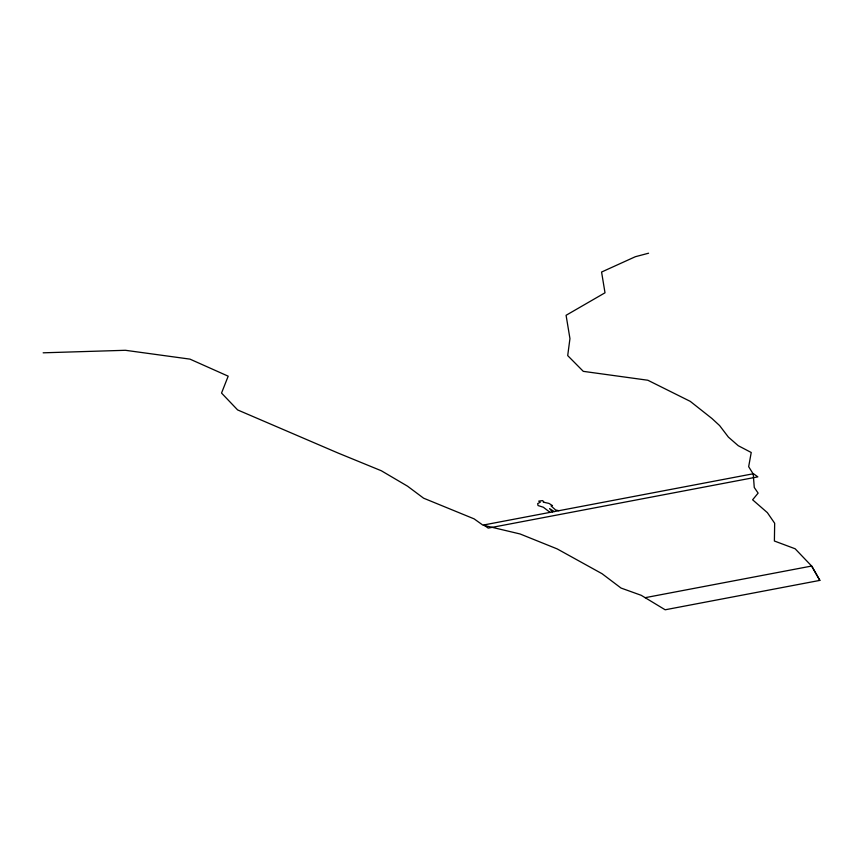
<?xml version="1.0" encoding="UTF-8"?>
<svg xmlns="http://www.w3.org/2000/svg" width="863" height="863" viewBox="0 0 863 863"><rect width="100%" height="100%" fill="white"/><g stroke="black" fill="none" stroke-linecap="round" stroke-linejoin="round"><path stroke-width="1.29" d="M648.577 253.215L635.33 256.721L601.576 272.039L605.006 292.794L566.085 315.297L569.947 338.62L567.703 355.599L583.28 371.349L647.843 380.238L690.271 401.371L711.943 418.501L719.623 425.588L728.383 437.099L738.253 445.707L751.231 452.492L748.663 466.678L753.237 474.014L754.262 487.466L758.124 493.118L752.612 499.796L767.369 512.644L774.672 523.258L774.391 541.015L795.136 548.771L811.9 566.322L819.85 580.389L665.168 609.785L641.241 595.319L621.026 588.048L602.061 573.722L557.164 548.9L520.087 533.97L482.892 525.136L474.1 518.857L423.582 498.178L407.53 486.182L381.317 470.756L337.821 452.935L237.616 409.925L221.532 393.064L228.188 376.182L189.968 359.127L125.405 350.292L43.15 352.816M645.157 597.681L811.63 566.042L819.85 580.389M550.055 512.374L543.366 507.25L537.994 505.535L537.681 503.614L540.281 502.212L538.728 501.133L542.547 500.605L543.636 501.554L543.291 502.147L548.976 503.409L552.471 505.621L551.058 505.923L555.621 509.979L558.922 510.691M554.229 511.576L549.558 508.587L552.352 511.932M753.453 473.722L483.809 524.963L488.199 528.102L757.843 476.861L753.453 473.722"/></g></svg>
